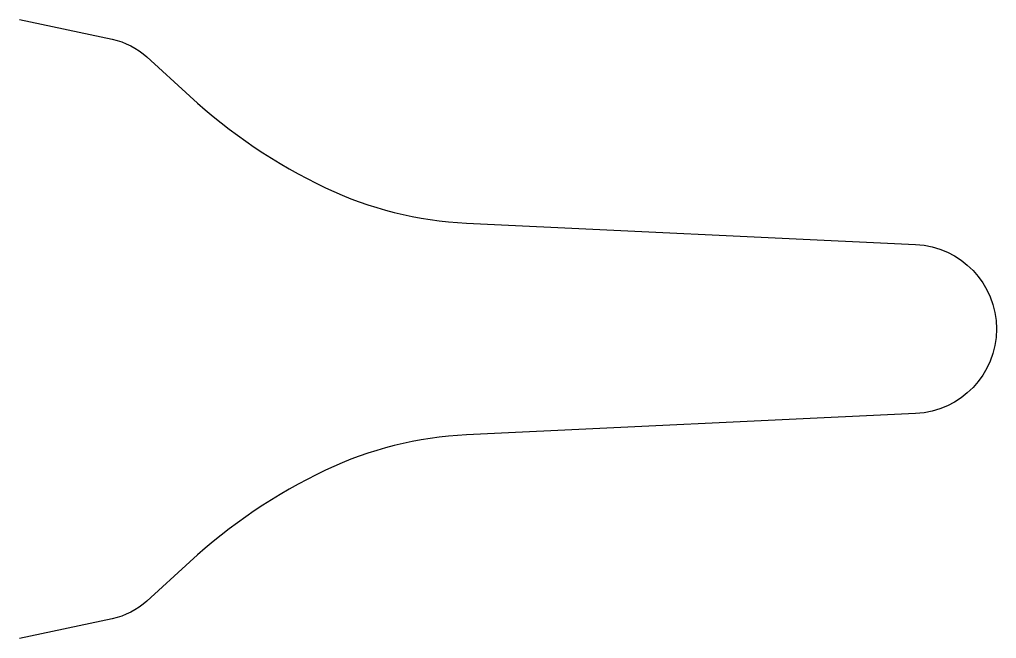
# Model space of a CAD drawing. Header units: millimetres. Extents: x -46.36 to -39.62, y -2.13 to 2.13.
import ezdxf

# ---------------------------------------------------------------- set-up
doc = ezdxf.new("R2010")
doc.units = ezdxf.units.MM
doc.header["$LTSCALE"] = 0.333333

msp = doc.modelspace()

# ---------------------------------------------------------------- linework, layer by layer
at = {"color": 7, "linetype": 'Continuous', "lineweight": 25}
msp.add_lwpolyline([(-46.355, 2.1336), (-45.716, 1.9978, -0.133873), (-45.4784, 1.8754), (-45.1823, 1.6041, 0.074415), (-44.2472, 0.9736, 0.09971), (-43.2743, 0.7294), (-40.1807, 0.5836, -0.953953), (-40.1807, -0.5836), (-43.2743, -0.7294, 0.09971), (-44.2472, -0.9736, 0.074415), (-45.1823, -1.6041), (-45.4784, -1.8754, -0.133873), (-45.716, -1.9978), (-46.355, -2.1336)], format="xyb", dxfattribs=at)

doc.saveas('drawing.dxf')
